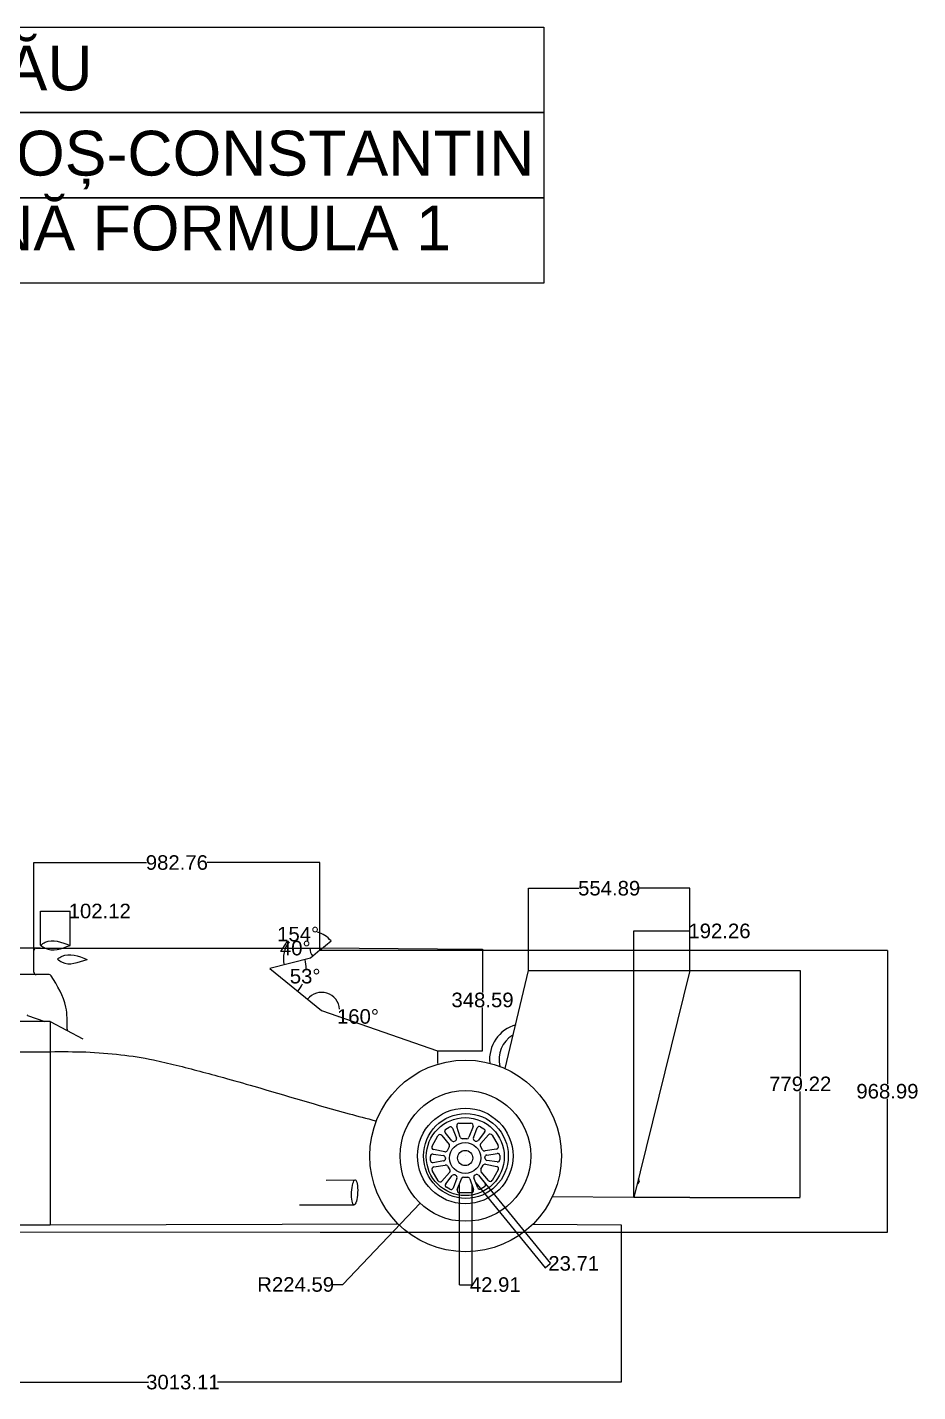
# Model space of a CAD drawing. Header units: millimetres. Extents: x 506 to 15673, y 62 to 5710.
# Drawn here: x 3330 to 6390, y 174 to 4863 of the extents above; entities that cross this region are included whole.
import ezdxf

# ---------------------------------------------------------------- set-up
doc = ezdxf.new("R2010")
doc.units = ezdxf.units.MM
doc.header["$MEASUREMENT"] = 0
doc.layers.add('Cartus', color=7, linetype='Continuous', lineweight=25)
doc.layers.add('Proiectii 2D', color=130, linetype='Continuous')
doc.styles.get("Standard").update_dxf_attribs({"font": 'arial.ttf'})
doc.dimstyles.get("Standard").update_dxf_attribs({"dimtxt": 50, "dimasz": 0.18, "dimexe": 0.18, "dimexo": 0.0625, "dimgap": 0.09, "dimtad": 0, "dimtih": 1, "dimtoh": 1, "dimzin": 0, "dimdsep": 46, "dimtxsty": 'Standard', "dimcen": 0.09, "dimclrd": 2, "dimclre": 2, "dimclrt": 2, "dimadec": 0, "dimazin": 0, "dimtfac": 1, "dimtofl": 0, "dimtmove": 0, "dimatfit": 3, "dimfxl": 1, "dimtolj": 1, "dimtzin": 0, "dimarcsym": 0})

# ---------------------------------------------------------------- blocks, each defined once
blk = doc.blocks.new('*U1')
at = {"layer": 'Proiectii 2D'}
for p, q in [((-48.6, -20.7), (-34.5, 16.5)), ((-27.1, 21.6), (-12.3, 21.6)), ((-4.8, 16.2), (7.5, -21)), ((21.9, -14.4), (8.7, 19.2)), ((12, 28.9), (14.3, 30.3)), ((24.6, 28.5), (47.4, 0.5)), ((-0.1, -31.5), (-41.2, -31.5)), ((45.2, -11.3), (33.3, -18.3))]:
    blk.add_line(p, q, dxfattribs=at)
for centre, start, end in [((-27.1, 13.7), 90, 159.2262), ((-12.3, 13.7), 18.2557, 90), ((16.1, 22.1), 121.1243, 201.466), ((18.4, 23.5), 39.1256, 121.1243), ((41.2, -4.5), 300.2773, 39.1256), ((-41.2, -23.5), 159.2262, 270), ((-0.1, -23.5), 270, 18.2557), ((29.3, -11.5), 201.466, 300.2773)]:
    blk.add_arc(centre, 7.94, start, end, dxfattribs=at)
blk = doc.blocks.new('*U2')
at = {"layer": 'Proiectii 2D', "color": 0, "linetype": 'ByBlock', "lineweight": -2, "transparency": 16777216}
for p, rotation in [((4507.6, 975.7), 239.9999999999999), ((4572.9, 1038.2), 180), ((4659.6, 1012.9), 120), ((4529, 888), 299.9999999999999), ((4681, 925.1), 59.99999999999994)]:
    blk.add_blockref('*U1', p, dxfattribs=dict(at, rotation=rotation))
blk.add_blockref('*U1', (4615.7, 862.7), dxfattribs=at)
blk = doc.blocks.new('*D5')
at = {"layer": 'Defpoints', "color": 0, "transparency": 16777216}
for p in [(2357.9, 720.4), (5371, 720.4), (5371, 207.3)]:
    blk.add_point(p, dxfattribs=at)
at = {"layer": 'Proiectii 2D', "color": 2, "lineweight": -2, "transparency": 16777216}
for p, q in [((2357.9, 720.3), (2357.9, 207.1)), ((5371, 720.3), (5371, 207.1)), ((2358.1, 207.3), (3746, 207.3)), ((5370.8, 207.3), (3982.9, 207.3))]:
    blk.add_line(p, q, dxfattribs=at)
at = {"layer": 'Proiectii 2D', "color": 2, "transparency": 16777216}
for points in [[(2358.1, 207.3), (2358.1, 207.3), (2357.9, 207.3)], [(5370.8, 207.3), (5370.8, 207.3), (5371, 207.3)]]:
    blk.add_solid(points, dxfattribs=at)
at = {"layer": 'Proiectii 2D', "color": 2, "transparency": 16777216, "insert": (3864.4, 207.3), "char_height": 50, "attachment_point": 5}
blk.add_mtext('\\A1;3013.11', dxfattribs=at)
blk = doc.blocks.new('*D11')
at = {"layer": 'Defpoints', "color": 0, "transparency": 16777216}
for p in [(4335.2, 1992.6), (3352.4, 1690.3), (4335.2, 1691.2)]:
    blk.add_point(p, dxfattribs=at)
at = {"layer": 'Proiectii 2D', "color": 2, "lineweight": -2, "transparency": 16777216}
for p, q in [((3352.4, 1690.4), (3352.4, 1992.7)), ((3352.6, 1992.6), (3740, 1992.6)), ((4335, 1992.6), (3947.7, 1992.6)), ((4335.2, 1691.3), (4335.2, 1992.7))]:
    blk.add_line(p, q, dxfattribs=at)
at = {"layer": 'Proiectii 2D', "color": 2, "transparency": 16777216}
for points in [[(3352.6, 1992.6), (3352.6, 1992.5), (3352.4, 1992.6)], [(4335, 1992.6), (4335, 1992.5), (4335.2, 1992.6)]]:
    blk.add_solid(points, dxfattribs=at)
at = {"layer": 'Proiectii 2D', "color": 2, "transparency": 16777216, "insert": (3843.8, 1992.6), "char_height": 50, "attachment_point": 5}
blk.add_mtext('\\A1;982.76', dxfattribs=at)
blk = doc.blocks.new('*D12')
at = {"layer": 'Defpoints', "color": 0, "transparency": 16777216}
for p in [(5606.9, 1621.5), (5606.9, 842.3), (5986.1, 842.3)]:
    blk.add_point(p, dxfattribs=at)
at = {"layer": 'Proiectii 2D', "color": 2, "lineweight": -2, "transparency": 16777216}
for p, q in [((5607, 1621.5), (5986.3, 1621.5)), ((5986.1, 1621.3), (5986.1, 1257.5)), ((5986.1, 842.5), (5986.1, 1206.3)), ((5607, 842.3), (5986.3, 842.3))]:
    blk.add_line(p, q, dxfattribs=at)
at = {"layer": 'Proiectii 2D', "color": 2, "transparency": 16777216}
for points in [[(5986.1, 1621.3), (5986.1, 1621.3), (5986.1, 1621.5)], [(5986.1, 842.5), (5986.1, 842.5), (5986.1, 842.3)]]:
    blk.add_solid(points, dxfattribs=at)
at = {"layer": 'Proiectii 2D', "color": 2, "transparency": 16777216, "insert": (5986.1, 1231.9), "char_height": 50, "attachment_point": 5}
blk.add_mtext('\\A1;779.22', dxfattribs=at)
blk = doc.blocks.new('*D19')
at = {"layer": 'Defpoints', "color": 0, "transparency": 16777216}
for p in [(4739.1, 1694.7), (4894.3, 1694.7), (4739.1, 1346.1)]:
    blk.add_point(p, dxfattribs=at)
at = {"layer": 'Proiectii 2D', "color": 2, "lineweight": -2, "transparency": 16777216}
for p, q in [((4739.1, 1694.7), (4894.5, 1694.7)), ((4894.3, 1694.6), (4894.3, 1546.1)), ((4894.3, 1346.3), (4894.3, 1494.8)), ((4739.1, 1346.1), (4894.5, 1346.1))]:
    blk.add_line(p, q, dxfattribs=at)
at = {"layer": 'Proiectii 2D', "color": 2, "transparency": 16777216}
for points in [[(4894.3, 1694.6), (4894.3, 1694.6), (4894.3, 1694.7)], [(4894.3, 1346.3), (4894.3, 1346.3), (4894.3, 1346.1)]]:
    blk.add_solid(points, dxfattribs=at)
at = {"layer": 'Proiectii 2D', "color": 2, "transparency": 16777216, "insert": (4894.3, 1520.4), "char_height": 50, "attachment_point": 5}
blk.add_mtext('\\A1;348.59', dxfattribs=at)
blk = doc.blocks.new('*D20')
at = {"layer": 'Defpoints', "color": 0, "transparency": 16777216}
for p in [(3373.7, 1698.3), (3196.5, 1607.8), (3373.7, 1607.8)]:
    blk.add_point(p, dxfattribs=at)
at = {"layer": 'Proiectii 2D', "color": 2, "lineweight": -2, "transparency": 16777216}
for p, q in [((3373.6, 1698.3), (3196.3, 1698.3)), ((3196.5, 1698.1), (3196.5, 1678.6)), ((3373.6, 1607.8), (3196.3, 1607.8)), ((3196.5, 1607.9), (3196.5, 1627.4))]:
    blk.add_line(p, q, dxfattribs=at)
at = {"layer": 'Proiectii 2D', "color": 2, "transparency": 16777216}
for points in [[(3196.5, 1698.1), (3196.5, 1698.1), (3196.5, 1698.3)], [(3196.5, 1607.9), (3196.5, 1607.9), (3196.5, 1607.8)]]:
    blk.add_solid(points, dxfattribs=at)
at = {"layer": 'Proiectii 2D', "color": 2, "transparency": 16777216, "insert": (3196.5, 1653), "char_height": 50, "attachment_point": 5}
blk.add_mtext('\\A1;90.51', dxfattribs=at)
blk = doc.blocks.new('*D21')
at = {"layer": 'Defpoints', "color": 0, "transparency": 16777216}
for p in [(3477.4, 1826), (3375.3, 1708.9), (3477.4, 1707.9)]:
    blk.add_point(p, dxfattribs=at)
at = {"layer": 'Proiectii 2D', "color": 2, "lineweight": -2, "transparency": 16777216}
for p, q in [((3375.3, 1708.9), (3375.3, 1826.2)), ((3375.5, 1826), (3477.2, 1826)), ((3477.4, 1707.9), (3477.4, 1826.2)), ((3477.4, 1826), (3477.6, 1826))]:
    blk.add_line(p, q, dxfattribs=at)
at = {"layer": 'Proiectii 2D', "color": 2, "transparency": 16777216}
for points in [[(3375.5, 1826), (3375.5, 1826), (3375.3, 1826)], [(3477.2, 1826), (3477.2, 1826), (3477.4, 1826)]]:
    blk.add_solid(points, dxfattribs=at)
at = {"layer": 'Proiectii 2D', "color": 2, "transparency": 16777216, "insert": (3578.8, 1826), "char_height": 50, "attachment_point": 5}
blk.add_mtext('\\A1;102.12', dxfattribs=at)
blk = doc.blocks.new('*D26')
at = {"layer": 'Defpoints', "color": 0, "transparency": 16777216}
for p in [(4335.2, 1691.2), (4336.1, 722.2), (6285.8, 722.2)]:
    blk.add_point(p, dxfattribs=at)
at = {"layer": 'Proiectii 2D', "color": 2, "lineweight": -2, "transparency": 16777216}
for p, q in [((4335.3, 1691.2), (6286, 1691.2)), ((6285.8, 1691), (6285.8, 1232.3)), ((6285.8, 722.4), (6285.8, 1181.1)), ((4336.1, 722.2), (6286, 722.2))]:
    blk.add_line(p, q, dxfattribs=at)
at = {"layer": 'Proiectii 2D', "color": 2, "transparency": 16777216}
for points in [[(6285.7, 1691), (6285.8, 1691), (6285.8, 1691.2)], [(6285.7, 722.4), (6285.8, 722.4), (6285.8, 722.2)]]:
    blk.add_solid(points, dxfattribs=at)
at = {"layer": 'Proiectii 2D', "color": 2, "transparency": 16777216, "insert": (6285.8, 1206.7), "char_height": 50, "attachment_point": 5}
blk.add_mtext('\\A1;968.99', dxfattribs=at)
blk = doc.blocks.new('*D27')
at = {"layer": 'Defpoints', "color": 0, "transparency": 16777216}
for p in [(5606.9, 1757.6), (5414.7, 1621.5), (5606.9, 1621.5)]:
    blk.add_point(p, dxfattribs=at)
at = {"layer": 'Proiectii 2D', "color": 2, "lineweight": -2, "transparency": 16777216}
for p, q in [((5414.7, 1621.6), (5414.7, 1757.8)), ((5414.8, 1757.6), (5606.7, 1757.6)), ((5606.9, 1621.6), (5606.9, 1757.8)), ((5606.9, 1757.6), (5607.1, 1757.6))]:
    blk.add_line(p, q, dxfattribs=at)
at = {"layer": 'Proiectii 2D', "color": 2, "transparency": 16777216}
for points in [[(5414.8, 1757.7), (5414.8, 1757.6), (5414.7, 1757.6)], [(5606.7, 1757.7), (5606.7, 1757.6), (5606.9, 1757.6)]]:
    blk.add_solid(points, dxfattribs=at)
at = {"layer": 'Proiectii 2D', "color": 2, "transparency": 16777216, "insert": (5708.6, 1757.6), "char_height": 50, "attachment_point": 5}
blk.add_mtext('\\A1;192.26', dxfattribs=at)
blk = doc.blocks.new('*D28')
at = {"layer": 'Defpoints', "color": 0, "transparency": 16777216}
for p in [(5606.9, 1904.3), (5052, 1621.5), (5606.9, 1621.5)]:
    blk.add_point(p, dxfattribs=at)
at = {"layer": 'Proiectii 2D', "color": 2, "lineweight": -2, "transparency": 16777216}
for p, q in [((5052, 1621.6), (5052, 1904.4)), ((5052.2, 1904.3), (5225.5, 1904.3)), ((5606.7, 1904.3), (5433.4, 1904.3)), ((5606.9, 1621.6), (5606.9, 1904.4))]:
    blk.add_line(p, q, dxfattribs=at)
at = {"layer": 'Proiectii 2D', "color": 2, "transparency": 16777216}
for points in [[(5052.2, 1904.3), (5052.2, 1904.2), (5052, 1904.3)], [(5606.7, 1904.3), (5606.7, 1904.2), (5606.9, 1904.3)]]:
    blk.add_solid(points, dxfattribs=at)
at = {"layer": 'Proiectii 2D', "color": 2, "transparency": 16777216, "insert": (5329.5, 1904.3), "char_height": 50, "attachment_point": 5}
blk.add_mtext('\\A1;554.89', dxfattribs=at)
blk = doc.blocks.new('*D29')
at = {"layer": 'Defpoints', "color": 0, "transparency": 16777216}
for p in [(3387, 1698.3), (4335.2, 1698.3), (4335.2, 1691.2), (4302.7, 1663.9), (4305.6, 1679.1)]:
    blk.add_point(p, dxfattribs=at)
at = {"layer": 'Proiectii 2D', "color": 2, "lineweight": -2, "transparency": 16777216}
blk.add_line((4301, 1698.5), (4300.9, 1698.5), dxfattribs=at)
for start, end in [(179.7578, 180), (180.2422, 219.7985)]:
    blk.add_arc((4343.6, 1698.3), 42.6, start, end, dxfattribs=at)
at = {"layer": 'Proiectii 2D', "color": 2, "transparency": 16777216}
for points in [[(4301, 1698.1), (4301.1, 1698.1), (4301, 1698.3)], [(4310.9, 1671), (4310.9, 1671), (4311, 1670.9)]]:
    blk.add_solid(points, dxfattribs=at)
at = {"layer": 'Proiectii 2D', "color": 2, "transparency": 16777216, "insert": (4250.7, 1698.5), "char_height": 50, "attachment_point": 5}
blk.add_mtext('\\A1;40°', dxfattribs=at)
blk = doc.blocks.new('*D30')
at = {"layer": 'Defpoints', "color": 0, "transparency": 16777216}
for p in [(4300.5, 1756.5), (4335.2, 1691.2), (4302.7, 1663.9), (4302.7, 1663.9), (4163.3, 1629.2)]:
    blk.add_point(p, dxfattribs=at)
at = {"layer": 'Proiectii 2D', "color": 2, "lineweight": -2, "transparency": 16777216}
blk.add_line((4335.2, 1691.2), (4373.8, 1723.6), dxfattribs=at)
for start, end in [(40.152, 74.9055), (142.0811, 193.8505)]:
    blk.add_arc((4302.7, 1663.9), 92.7, start, end, dxfattribs=at)
at = {"layer": 'Proiectii 2D', "color": 2, "transparency": 16777216}
for points in [[(4373.6, 1723.7), (4373.5, 1723.6), (4373.7, 1723.5)], [(4212.8, 1641.7), (4212.7, 1641.7), (4212.8, 1641.5)]]:
    blk.add_solid(points, dxfattribs=at)
at = {"layer": 'Proiectii 2D', "color": 2, "transparency": 16777216, "insert": (4260.6, 1746.5), "char_height": 50, "attachment_point": 5}
blk.add_mtext('\\A1;154°', dxfattribs=at)
blk = doc.blocks.new('*D31')
at = {"layer": 'Defpoints', "color": 0, "transparency": 16777216}
for p in [(4302.7, 1663.9), (4163.3, 1629.2), (4163.3, 1629.2), (4279.1, 1583.6), (4341, 1484.2)]:
    blk.add_point(p, dxfattribs=at)
at = {"layer": 'Proiectii 2D', "color": 2, "lineweight": -2, "transparency": 16777216}
for start, end in [(359.2785, 13.8789), (320.871, 334.878)]:
    blk.add_arc((4163.3, 1629.2), 124.5, start, end, dxfattribs=at)
at = {"layer": 'Proiectii 2D', "color": 2, "transparency": 16777216}
for points in [[(4284.1, 1659.1), (4284.1, 1659.1), (4284.1, 1659.3)], [(4259.8, 1550.7), (4259.8, 1550.7), (4259.7, 1550.6)]]:
    blk.add_solid(points, dxfattribs=at)
at = {"layer": 'Proiectii 2D', "color": 2, "transparency": 16777216, "insert": (4284.7, 1602), "char_height": 50, "attachment_point": 5}
blk.add_mtext('\\A1;53°', dxfattribs=at)
blk = doc.blocks.new('*D32')
at = {"layer": 'Defpoints', "color": 0, "transparency": 16777216}
for p in [(4163.3, 1629.2), (4343.8, 1546.4), (4341, 1484.2), (4341, 1484.2), (4739.1, 1346.1)]:
    blk.add_point(p, dxfattribs=at)
at = {"layer": 'Proiectii 2D', "color": 2, "lineweight": -2, "transparency": 16777216}
blk.add_line((4399.8, 1463.6), (4400, 1463.6), dxfattribs=at)
for start, end in [(4.6339, 140.6226), (340.7074, 340.8729), (341.0384, 341.2148)]:
    blk.add_arc((4341, 1484.2), 62.3, start, end, dxfattribs=at)
at = {"layer": 'Proiectii 2D', "color": 2, "transparency": 16777216}
for points in [[(4292.9, 1523.7), (4292.9, 1523.7), (4292.8, 1523.6)], [(4400, 1463.9), (4399.9, 1464), (4399.9, 1463.8)]]:
    blk.add_solid(points, dxfattribs=at)
at = {"layer": 'Proiectii 2D', "color": 2, "transparency": 16777216, "insert": (4466.2, 1463.6), "char_height": 50, "attachment_point": 5}
blk.add_mtext('\\A1;160°', dxfattribs=at)
blk = doc.blocks.new('*D36')
at = {"layer": 'Defpoints', "color": 0, "transparency": 16777216}
for p in [(4835.3, 984.6), (4680.3, 822)]:
    blk.add_point(p, dxfattribs=at)
at = {"layer": 'Proiectii 2D', "color": 2, "lineweight": -2, "transparency": 16777216}
for p, q in [((4835.3, 984.5), (4835.3, 984.6)), ((4835.2, 984.6), (4835.4, 984.6)), ((4414, 542.7), (4680.2, 821.9)), ((4379.8, 542.7), (4414, 542.7))]:
    blk.add_line(p, q, dxfattribs=at)
at = {"layer": 'Proiectii 2D', "color": 2, "transparency": 16777216}
blk.add_solid([(4680.2, 821.9), (4680.2, 821.9), (4680.3, 822)], dxfattribs=at)
at = {"layer": 'Proiectii 2D', "color": 2, "transparency": 16777216, "insert": (4252, 542.7), "char_height": 50, "attachment_point": 5}
blk.add_mtext('\\A1;R224.59', dxfattribs=at)
blk = doc.blocks.new('*D37')
at = {"layer": 'Defpoints', "color": 0, "transparency": 16777216}
for p in [(4814.4, 887.7), (4857.3, 887.4), (4857.3, 542.3)]:
    blk.add_point(p, dxfattribs=at)
at = {"layer": 'Proiectii 2D', "color": 2, "lineweight": -2, "transparency": 16777216}
for p, q in [((4814.4, 887.7), (4814.4, 542.1)), ((4857.3, 887.3), (4857.3, 542.1)), ((4814.6, 542.3), (4857.2, 542.3)), ((4857.3, 542.3), (4857.5, 542.3))]:
    blk.add_line(p, q, dxfattribs=at)
at = {"layer": 'Proiectii 2D', "color": 2, "transparency": 16777216}
for points in [[(4814.6, 542.4), (4814.6, 542.3), (4814.4, 542.3)], [(4857.2, 542.4), (4857.2, 542.3), (4857.3, 542.3)]]:
    blk.add_solid(points, dxfattribs=at)
at = {"layer": 'Proiectii 2D', "color": 2, "transparency": 16777216, "insert": (4938.1, 542.3), "char_height": 50, "attachment_point": 5}
blk.add_mtext('\\A1;42.91', dxfattribs=at)
blk = doc.blocks.new('*D38')
at = {"layer": 'Defpoints', "color": 0, "transparency": 16777216}
for p in [(4871.3, 892.2), (4889.7, 907.2), (5127.4, 615)]:
    blk.add_point(p, dxfattribs=at)
at = {"layer": 'Proiectii 2D', "color": 2, "lineweight": -2, "transparency": 16777216}
for p, q in [((4871.3, 892.2), (5109.1, 599.9)), ((4889.7, 907.1), (5127.5, 614.8)), ((5109.1, 600.1), (5127.2, 614.9)), ((5127.4, 615), (5127.5, 615.1)), ((5127.5, 615.1), (5127.7, 615.1))]:
    blk.add_line(p, q, dxfattribs=at)
at = {"layer": 'Proiectii 2D', "color": 2, "transparency": 16777216}
for points in [[(5127.2, 614.9), (5127.3, 614.8), (5127.4, 615)], [(5109.1, 600.1), (5109.1, 600.1), (5109, 600)]]:
    blk.add_solid(points, dxfattribs=at)
at = {"layer": 'Proiectii 2D', "color": 2, "transparency": 16777216, "insert": (5207.7, 615.1), "char_height": 50, "attachment_point": 5}
blk.add_mtext('\\A1;23.71', dxfattribs=at)

msp = doc.modelspace()

# ---------------------------------------------------------------- linework, layer by layer
at = {"layer": 'Cartus', "color": 252, "true_color": 0x939598}
for points in [[(2595.113, 4862.94), (5104.772, 4862.94), (5104.772, 4570.026), (2595.113, 4570.026)], [(2595.113, 4570.026), (5104.772, 4570.026), (5104.772, 4277.111), (2595.113, 4277.111)], [(2595.113, 4277.111), (5104.772, 4277.111), (5104.772, 3984.196), (2595.113, 3984.196)]]:
    msp.add_lwpolyline(points, close=True, dxfattribs=at)
at = {"layer": 'Proiectii 2D'}
for p, q in [((3352.436, 1615.699), (3352.436, 1690.336)), ((3360.374, 1698.274), (3386.982, 1698.274)), ((3386.982, 1698.274), (4335.195, 1698.274)), ((4335.195, 1691.197), (4302.71, 1663.9)), ((4335.195, 1698.274), (4335.195, 1691.197)), ((4302.71, 1663.9), (4163.271, 1629.233)), ((3404.793, 1607.761), (3360.374, 1607.761)), ((4163.271, 1629.233), (4341.037, 1484.189)), ((4971.976, 1284.739), (5052.028, 1621.527)), ((5052.028, 1621.527), (5606.913, 1621.527)), ((5606.913, 1621.527), (5414.654, 842.308)), ((3330.777, 1467.79), (3390.533, 1446.627)), ((4341.037, 1484.189), (4739.085, 1346.142)), ((3408.238, 1446.674), (3242.977, 1446.237)), ((3408.238, 1446.674), (3408.513, 1342.854)), ((3408.238, 1446.674), (3520.053, 1386.623)), ((3466.785, 1420.321), (3466.704, 1415.274)), ((2858.586, 1342.854), (3408.513, 1342.854)), ((3408.513, 1342.854), (3408.513, 747.816)), ((4739.085, 1346.142), (4739.085, 1302.705)), ((4357.12, 901.718), (4456.609, 902.082)), ((5414.654, 842.308), (5134.007, 844.362)), ((4265.168, 817.017), (4452.758, 816.645)), ((3408.513, 747.816), (4604.088, 751.118)), ((5067.79, 750.722), (5371, 747.816)), ((4637.022, 722.485), (2357.892, 720.393)), ((3115.575, 747.816), (3408.513, 747.816)), ((5371, 720.393), (5034.636, 722.015)), ((5371, 747.816), (5371, 720.393))]:
    msp.add_line(p, q, dxfattribs=at)
at = {"layer": 'Proiectii 2D', "color": 2}
for p, q in [((4739.085, 1694.736), (4335.195, 1698.274)), ((5414.654, 842.308), (5414.654, 1621.527)), ((5606.913, 842.308), (5414.654, 842.308))]:
    msp.add_line(p, q, dxfattribs=at)
at = {"layer": 'Proiectii 2D'}
for centre, radius in [((4836.139, 984.763), 329.298), ((4835.298, 984.553), 224.591), ((4834.93, 984.553), 164.209), ((4837.14, 984.553), 145.802), ((4834.93, 982.344), 134.02), ((4834.561, 977.557), 53.388), ((4834.561, 977.557), 26.143)]:
    msp.add_circle(centre, radius, dxfattribs=at)
for centre, radius, start, end in [((3360.374, 1690.336), 7.938, 90, 180), ((3360.374, 1615.699), 7.938, 180, 270), ((3404.793, 1599.824), 7.938, 32.059143, 90), ((3328.127, 1460.308), 7.938, 70.498022, 78.442394), ((5042.362, 1315.785), 124.097, 105.59413, 185.681999), ((5050.719, 1315.492), 99.793, 121.978206, 193.388489), ((5420.841, 898.89), 12.337, 293.561268, 38.42714)]:
    msp.add_arc(centre, radius, start, end, dxfattribs=at)
msp.add_ellipse((4454.684, 859.364), major_axis=(1.926, 42.719), ratio=0.24287135, dxfattribs=at)
for points in [[(3375.282, 1708.854), (3391.683, 1719.101), (3477.401, 1707.857)], [(3375.282, 1708.854), (3391.48, 1698.288), (3477.401, 1707.857)], [(3433.119, 1661.057), (3449.521, 1671.304), (3535.238, 1660.06)], [(3433.119, 1661.057), (3449.318, 1650.492), (3535.238, 1660.06)], [(3408.513, 1342.854), (3531.336, 1341.879), (3650.84, 1332.475), (3763.13, 1314.92), (3841.343, 1296.711), (4004.565, 1253.725), (4108.072, 1224.258), (4435.663, 1129.737), (4525.568, 1105.669)]]:
    msp.add_spline(points, degree=3, dxfattribs=at)
msp.add_open_spline([(3466.785, 1420.321), (3467.16, 1446.051), (3468.124, 1512.26), (3433.283, 1569.289), (3411.52, 1604.037)], degree=3, knots=[0, 0, 0, 0, 9.56488201, 24.6125264, 24.6125264, 24.6125264, 24.6125264], dxfattribs=at)

# ---------------------------------------------------------------- block references
msp.add_blockref('*U2', (240.257, 27.133), dxfattribs=at)

# ---------------------------------------------------------------- texts
at = {"layer": 'Cartus', "color": 252, "true_color": 0x939598, "char_height": 154.05728, "attachment_point": 1}
for s, insert in [('{\\fArial|b0|i0|c238|p34;BĂLMĂU}', (2669.255, 4800.347)), ('{\\fArial|b0|i0|c238|p34;DRAGO}Ș{\\fArial|b0|i0|c238|p34;-CONSTANTIN}', (2669.255, 4507.433)), ('{\\fArial|b0|i0|c238|p34;MA}Ș{\\fArial|b0|i0|c238|p34;INĂ FORMULA 1}', (2669.255, 4250.449))]:
    msp.add_mtext_dynamic_manual_height_columns(s, width=7077.20136, gutter_width=770.286, heights=[0], dxfattribs=dict(at, insert=insert))

# ---------------------------------------------------------------- dimensions: what is measured, and where the dimension line sits
at = {"layer": 'Proiectii 2D', "color": 2}
for base, p1, p2, picture, middle in [((4335.195, 1992.57), (3352.436, 1690.336), (4335.195, 1691.197), '*D11', (3843.815, 1992.57)), ((5606.9133, 1904.2676), (5052.0275, 1621.5274), (5606.9133, 1621.5274), '*D28', (5329.4704, 1904.2676)), ((3477.401, 1826.002), (3375.282, 1708.854), (3477.401, 1707.857), '*D21', (3578.847, 1826.002)), ((5606.913, 1757.643), (5414.654, 1621.527), (5606.913, 1621.527), '*D27', (5708.599, 1757.643)), ((4857.332, 542.327), (4814.418, 887.716), (4857.332, 887.388), '*D37', (4938.144, 542.327)), ((5371, 207.3), (2357.892, 720.393), (5371, 720.393), '*D5', (3864.446, 207.3))]:
    dim = msp.add_linear_dim(base=base, p1=p1, p2=p2, dimstyle='Standard', dxfattribs=at)
    dim.commit()
    dim.dimension.update_dxf_attribs({"geometry": picture, "text_midpoint": middle})
for base, line1, line2, picture, middle in [((4300.53, 1756.544), ((4335.195, 1691.197), (4302.71, 1663.9)), ((4302.71, 1663.9), (4163.271, 1629.233)), '*D30', (4260.637, 1746.468)), ((4305.576, 1679.147), ((3386.982, 1698.274), (4335.195, 1698.274)), ((4335.195, 1691.197), (4302.71, 1663.9)), '*D29', (4250.717, 1698.454)), ((4279.08, 1583.644), ((4163.271, 1629.233), (4341.037, 1484.189)), ((4302.71, 1663.9), (4163.271, 1629.233)), '*D31', (4284.721, 1602.03)), ((4343.773, 1546.434), ((4341.037, 1484.189), (4739.085, 1346.142)), ((4163.271, 1629.233), (4341.037, 1484.189)), '*D32', (4466.228, 1463.604))]:
    dim = msp.add_angular_dim_2l(base=base, line1=line1, line2=line2, dimstyle='Standard', dxfattribs=at)
    dim.commit()
    dim.dimension.update_dxf_attribs({"geometry": picture, "text_midpoint": middle})
for base, p1, p2, picture, middle in [((3196.49, 1607.761), (3373.678, 1698.274), (3373.678, 1607.761), '*D20', (3196.49, 1653.018)), ((6285.779, 722.209), (4335.195, 1691.197), (4336.084, 722.209), '*D26', (6285.779, 1206.703)), ((4894.318, 1694.736), (4739.085, 1346.142), (4739.085, 1694.736), '*D19', (4894.318, 1520.439)), ((5986.093, 842.308), (5606.913, 1621.527), (5606.913, 842.308), '*D12', (5986.093, 1231.918))]:
    dim = msp.add_linear_dim(base=base, p1=p1, p2=p2, angle=90, dimstyle='Standard', dxfattribs=at)
    dim.commit()
    dim.dimension.update_dxf_attribs({"geometry": picture, "text_midpoint": middle})
dim = msp.add_radius_dim(center=(4835.298, 984.553), mpoint=(4680.301, 822.019), dimstyle='Standard', dxfattribs=at)
dim.commit()
dim.dimension.update_dxf_attribs({"geometry": '*D36', "text_midpoint": (4251.959, 542.73), "dimtype": 164})
dim = msp.add_aligned_dim(p1=(4871.287, 892.226), p2=(4889.679, 907.186), distance=-376.682, dimstyle='Standard', dxfattribs=at)
dim.commit()
dim.dimension.update_dxf_attribs({"geometry": '*D38', "text_midpoint": (5207.746, 615.083)})

doc.saveas('drawing.dxf')
